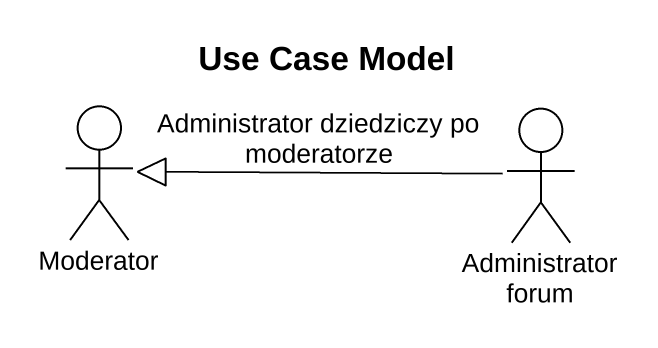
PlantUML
@startuml
title Use Case Model
actor Moderator
actor "Administrator forum" as Administrator_forum
Administrator_forum -left-|> Moderator : Administrator dziedziczy po moderatorze
@enduml
